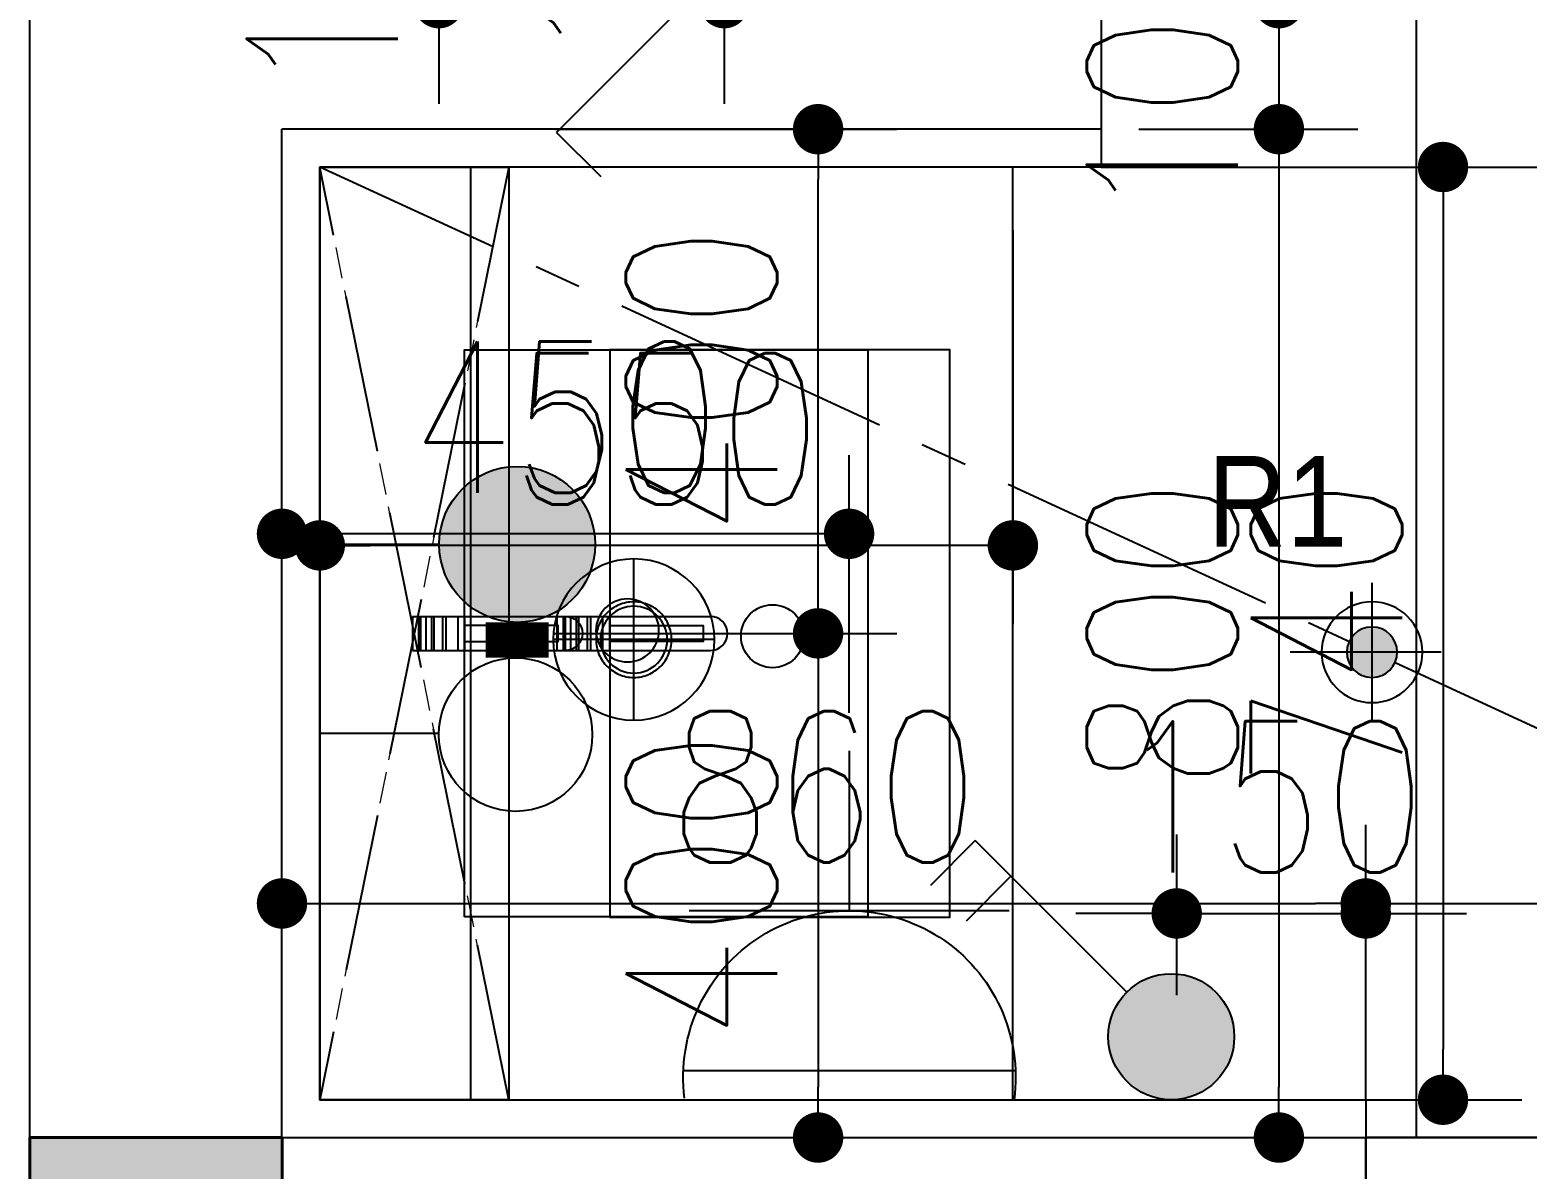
# Model space of a CAD drawing. Header units: inches. Extents: x -2597087 to 134135, y -662679 to 20000.
# Drawn here: x 6118 to 7306, y -37927 to -37023 of the extents above; entities that cross this region are included whole.
import ezdxf

# ---------------------------------------------------------------- set-up
doc = ezdxf.new("R2010")
doc.units = ezdxf.units.IN
doc.header["$LTSCALE"] = 100
doc.header["$MEASUREMENT"] = 0
for name, pattern in [('CENTER', [50.8, 31.75, -6.35, 6.35, -6.35]), ('CENTER2', [1.125, 0.75, -0.125, 0.125, -0.125]), ('DASH', [0.35, 0.25, -0.1]), ('DASHDOT2', [12.7, 6.35, -3.175, 0, -3.175])]:
    doc.linetypes.add(name, pattern=pattern)
doc.layers.get('0').update_dxf_attribs({"linetype": 'CONTINUOUS'})
doc.layers.get('Defpoints').update_dxf_attribs({"linetype": 'CONTINUOUS'})
for name, color, linetype in [('-04给水图层', 142, 'CENTER'), ('006地漏', 146, 'CONTINUOUS'), ('EQUIP-动力', 3, 'CONTINUOUS'), ('EQUIP-动力-DIM', 3, 'CONTINUOUS'), ('EQUIP-照明', 3, 'CONTINUOUS'), ('EQUIP-照明-DIM', 3, 'CONTINUOUS'), ('floor', 8, 'CONTINUOUS'), ('FUR-DIM', 3, 'CONTINUOUS'), ('PUB_HATCH', 8, 'CONTINUOUS'), ('RC', 1, 'CONTINUOUS'), ('WALL', 7, 'CONTINUOUS'), ('wall-dim', 3, 'CONTINUOUS'), ('WALL-FSL', 1, 'CONTINUOUS'), ('WC', 1, 'CONTINUOUS'), ('天花开线', 4, 'CONTINUOUS')]:
    doc.layers.add(name, color=color, linetype=linetype)
doc.layers.add('COLUMN', color=30, linetype='CONTINUOUS', lineweight=40)
doc.layers.add('KBF', color=1, linetype='CONTINUOUS', lineweight=0)
doc.styles.get("Standard").update_dxf_attribs({"font": 'txt.shx', "width": 0.8, "bigfont": 'GBCBIG.shx'})
doc.styles.add('STYLE1', font='stylu.ttf')
doc.dimstyles.new('50', dxfattribs={"dimscale": 50, "dimtxt": 2.4, "dimasz": 0.8, "dimexe": 1.25, "dimexo": 0.6, "dimgap": 0.65, "dimtad": 1, "dimdec": 0, "dimdsep": 46, "dimtxsty": 'Standard', "dimblk1": 'DOT', "dimblk2": 'DOT', "dimsah": 1, "dimcen": 2.5, "dimclrd": 3, "dimclre": 3, "dimclrt": 3, "dimadec": 0, "dimazin": 0, "dimtfac": 1, "dimtdec": 0, "dimtix": 1, "dimtmove": 2, "dimatfit": 0, "dimldrblk": 'DOT', "dimfxl": 5, "dimfxlon": 1, "dimarcsym": 0})

# ---------------------------------------------------------------- blocks, each defined once
blk = doc.blocks.new('9#BZCcolumn')
at = {"layer": 'PUB_HATCH'}
blk.add_hatch(color=256, dxfattribs=at).paths.add_polyline_path([(261934.7, -29040.9), (261934.7, -30840.9), (261584.7, -30840.9), (261584.7, -31040.9), (261934.7, -31040.9), (261934.7, -31640.9), (262134.7, -31640.9), (262134.7, -29040.9)])
at = {"layer": 'COLUMN'}
for p, q in [((261934.7, -29040.9), (261934.7, -30840.9)), ((262134.7, -29040.9), (261934.7, -29040.9)), ((262134.7, -31640.9), (262134.7, -29040.9))]:
    blk.add_line(p, q, dxfattribs=at)
blk = doc.blocks.new('_Dot')
at = {"color": 0, "linetype": 'ByBlock', "lineweight": -2}
blk.add_line((-0.5, 0), (-1, 0), dxfattribs=at)
at = {"color": 0, "linetype": 'ByBlock', "const_width": 0.5}
blk.add_lwpolyline([(-0.25, 0, 1), (0.25, 0, 1)], format="xyb", close=True, dxfattribs=at)
blk = doc.blocks.new('*D1177')
at = {"layer": 'Defpoints', "color": 0, "transparency": 16777216}
for p in [(6897.9, -37132.1), (6897.9, -37872.1), (7239.2, -37872.1)]:
    blk.add_point(p, dxfattribs=at)
at = {"layer": 'FUR-DIM', "color": 3, "lineweight": -2, "transparency": 16777216}
for p, q in [((6989.2, -37132.1), (7301.7, -37132.1)), ((7239.2, -37172.1), (7239.2, -37832.1)), ((6989.2, -37872.1), (7301.7, -37872.1))]:
    blk.add_line(p, q, dxfattribs=at)
at = {"layer": 'FUR-DIM', "color": 3, "lineweight": -2, "transparency": 16777216, "xscale": 40, "yscale": 40, "zscale": 40}
for p, rotation in [((7239.2, -37132.1), 90), ((7239.2, -37872.1), 270)]:
    blk.add_blockref('_Dot', p, dxfattribs=dict(at, rotation=rotation))
at = {"layer": 'FUR-DIM', "color": 3, "transparency": 16777216, "insert": (7146.7, -37502.1), "char_height": 120, "attachment_point": 5, "rotation": 90}
blk.add_mtext('740', dxfattribs=at)
blk = doc.blocks.new('*D1187')
at = {"layer": 'Defpoints', "color": 0, "transparency": 16777216}
for p in [(6347.9, -37132.1), (6897.9, -37132.1), (6347.9, -37432.3)]:
    blk.add_point(p, dxfattribs=at)
at = {"layer": 'FUR-DIM', "color": 3, "lineweight": -2, "transparency": 16777216}
for p, q in [((6347.9, -37182.3), (6347.9, -37494.8)), ((6897.9, -37182.3), (6897.9, -37494.8)), ((6857.9, -37432.3), (6387.9, -37432.3))]:
    blk.add_line(p, q, dxfattribs=at)
at = {"layer": 'FUR-DIM', "color": 3, "lineweight": -2, "transparency": 16777216, "xscale": 40, "yscale": 40, "zscale": 40, "rotation": 180}
blk.add_blockref('_Dot', (6347.9, -37432.3), dxfattribs=at)
at = {"layer": 'FUR-DIM', "color": 3, "lineweight": -2, "transparency": 16777216, "xscale": 40, "yscale": 40, "zscale": 40}
blk.add_blockref('_Dot', (6897.9, -37432.3), dxfattribs=at)
at = {"layer": 'FUR-DIM', "color": 3, "transparency": 16777216, "insert": (6622.9, -37339.8), "char_height": 120, "attachment_point": 5}
blk.add_mtext('550', dxfattribs=at)
blk = doc.blocks.new('$2134')
h = blk.add_hatch(color=250)
h.dxf.hatch_style = 1
edge = h.paths.add_edge_path()
edge.add_arc((12324.7, 10810.7), 20, 0, 360)
at = {"color": 1}
for p, q in [((12324.7, 10755.7), (12324.7, 10865.7)), ((12269.7, 10810.7), (12389.6, 10810.7))]:
    blk.add_line(p, q, dxfattribs=at)
for radius in [40, 20]:
    blk.add_circle((12324.7, 10810.7), radius, dxfattribs=at)
blk = doc.blocks.new('1联单控开关')
h = blk.add_hatch(color=256)
h.dxf.hatch_style = 1
h.paths.add_polyline_path([(50, -50, 1), (-50, -50, 1)])
for p in [(35.4, -85.4), (190.9, -170.2)]:
    blk.add_line(p, (155.6, -205.6))
blk.add_circle((0, -50), 50)
blk = doc.blocks.new('*U1139')
at = {"layer": 'EQUIP-照明'}
blk.add_blockref('1联单控开关', (0, 0), dxfattribs=at)
blk = doc.blocks.new('42aaaa')
at = {"color": 8, "ltscale": 5}
for p, q in [((1589493, -157219.3), (1590043, -157219.3)), ((1589493, -157959.3), (1589493, -157219.3)), ((1590043, -157219.3), (1589893, -157219.3)), ((1589893, -157219.3), (1589893, -157959.3)), ((1590043, -157219.3), (1590043, -157959.3)), ((1590043, -157959.3), (1590043, -157219.3)), ((1590043, -157959.3), (1589493, -157959.3)), ((1589893, -157959.3), (1590043, -157959.3))]:
    blk.add_line(p, q, dxfattribs=at)
at = {"color": 8, "linetype": 'DASH', "ltscale": 5}
for p, q in [((1589893, -157219.3), (1590043, -157959.3)), ((1589893, -157959.3), (1590043, -157219.3))]:
    blk.add_line(p, q, dxfattribs=at)
at = {"color": 8, "linetype": 'Continuous', "ltscale": 5}
for p, q in [((1589969.5, -157575.8), (1589848, -157575.8)), ((1589928, -157575.8), (1589928, -157602.8)), ((1589933.3, -157575.8), (1589933.3, -157602.8)), ((1589943, -157575.8), (1589943, -157602.8)), ((1589945.6, -157575.8), (1589945.6, -157602.8)), ((1589952.4, -157575.8), (1589952.4, -157602.8)), ((1589954.2, -157575.8), (1589954.2, -157602.8)), ((1589958.8, -157575.8), (1589958.8, -157602.8)), ((1589963.1, -157575.8), (1589963.1, -157602.8)), ((1589964.6, -157575.8), (1589964.6, -157602.8)), ((1589969.5, -157575.8), (1589969.5, -157602.8)), ((1589969.5, -157602.8), (1589848, -157602.8))]:
    blk.add_line(p, q, dxfattribs=at)
for points in [[(1589928, -157814.3), (1589928, -157364.3), (1589608, -157364.3), (1589608, -157814.3)], [(1589928, -157595.7), (1589853.8, -157595.7), (1589853.8, -157583), (1589928, -157583)]]:
    blk.add_lwpolyline(points, close=True, dxfattribs=at)
blk.add_circle((1589798.8, -157587), 25, dxfattribs=at)
blk.add_arc((1589848, -157589.3), 13.5, 90, 270, dxfattribs=at)
blk = doc.blocks.new('A$C13D5077C')
at = {"layer": 'EQUIP-动力', "color": 7}
for points in [[(0, 262.5), (0, 135.5)], [(-127, 135.5), (127, 135.5)], [(-132.1, 8.5), (131.5, 8.5)]]:
    blk.add_lwpolyline(points, dxfattribs=at)
blk.add_lwpolyline([(130.5, -13.1, 1.142122), (-130.9, -14.4)], format="xyb", dxfattribs=at)
blk = doc.blocks.new('*D1212')
at = {"layer": 'Defpoints', "color": 0, "transparency": 16777216}
for p in [(6317.9, -37423.1), (6317.9, -37595.1), (6767.9, -37595.1)]:
    blk.add_point(p, dxfattribs=at)
at = {"layer": 'EQUIP-动力-DIM', "color": 3, "lineweight": -2, "transparency": 16777216}
for p, q in [((6317.9, -37565.1), (6317.9, -37360.6)), ((6767.9, -37565.1), (6767.9, -37360.6)), ((6727.9, -37423.1), (6357.9, -37423.1))]:
    blk.add_line(p, q, dxfattribs=at)
at = {"layer": 'EQUIP-动力-DIM', "color": 3, "lineweight": -2, "transparency": 16777216, "xscale": 40, "yscale": 40, "zscale": 40, "rotation": 180}
blk.add_blockref('_Dot', (6317.9, -37423.1), dxfattribs=at)
at = {"layer": 'EQUIP-动力-DIM', "color": 3, "lineweight": -2, "transparency": 16777216, "xscale": 40, "yscale": 40, "zscale": 40}
blk.add_blockref('_Dot', (6767.9, -37423.1), dxfattribs=at)
at = {"layer": 'EQUIP-动力-DIM', "color": 3, "transparency": 16777216, "insert": (6542.9, -37330.6), "char_height": 120, "attachment_point": 5}
blk.add_mtext('450', dxfattribs=at)
blk = doc.blocks.new('*D1244')
at = {"layer": 'Defpoints', "color": 0, "transparency": 16777216}
for p in [(7177.9, -37716.4), (6317.9, -37902.1), (7177.9, -37902.1)]:
    blk.add_point(p, dxfattribs=at)
at = {"layer": 'wall-dim', "color": 3, "lineweight": -2, "transparency": 16777216}
for p, q in [((6317.9, -37872.1), (6317.9, -37653.9)), ((7177.9, -37872.1), (7177.9, -37653.9)), ((6357.9, -37716.4), (7137.9, -37716.4))]:
    blk.add_line(p, q, dxfattribs=at)
at = {"layer": 'wall-dim', "color": 3, "lineweight": -2, "transparency": 16777216, "xscale": 40, "yscale": 40, "zscale": 40, "rotation": 180}
blk.add_blockref('_Dot', (6317.9, -37716.4), dxfattribs=at)
at = {"layer": 'wall-dim', "color": 3, "lineweight": -2, "transparency": 16777216, "xscale": 40, "yscale": 40, "zscale": 40}
blk.add_blockref('_Dot', (7177.9, -37716.4), dxfattribs=at)
at = {"layer": 'wall-dim', "color": 3, "transparency": 16777216, "insert": (6747.9, -37623.9), "char_height": 120, "attachment_point": 5}
blk.add_mtext('860', dxfattribs=at)
blk = doc.blocks.new('*D1245')
at = {"layer": 'Defpoints', "color": 0, "transparency": 16777216}
for p in [(7977.9, -37716.4), (7177.9, -37902.1), (7977.9, -37902.1)]:
    blk.add_point(p, dxfattribs=at)
at = {"layer": 'wall-dim', "color": 3, "lineweight": -2, "transparency": 16777216}
for p, q in [((7177.9, -37872.1), (7177.9, -37653.9)), ((7977.9, -37872.1), (7977.9, -37653.9)), ((7217.9, -37716.4), (7937.9, -37716.4))]:
    blk.add_line(p, q, dxfattribs=at)
at = {"layer": 'wall-dim', "color": 3, "lineweight": -2, "transparency": 16777216, "xscale": 40, "yscale": 40, "zscale": 40, "rotation": 180}
blk.add_blockref('_Dot', (7177.9, -37716.4), dxfattribs=at)
at = {"layer": 'wall-dim', "color": 3, "lineweight": -2, "transparency": 16777216, "xscale": 40, "yscale": 40, "zscale": 40}
blk.add_blockref('_Dot', (7977.9, -37716.4), dxfattribs=at)
at = {"layer": 'wall-dim', "color": 3, "transparency": 16777216, "insert": (7486.9, -37623.9), "char_height": 120, "attachment_point": 5}
blk.add_mtext('800', dxfattribs=at)
blk = doc.blocks.new('*D1249')
at = {"layer": 'Defpoints', "color": 0, "transparency": 16777216}
for p in [(6967.9, -37002.1), (6967.9, -37102.1), (7109, -37102.1)]:
    blk.add_point(p, dxfattribs=at)
at = {"layer": 'wall-dim', "color": 3, "lineweight": -2, "transparency": 16777216}
for p, q in [((7109, -36962.1), (7109, -36922.1)), ((6997.9, -37002.1), (7171.5, -37002.1)), ((7109, -37002.1), (7109, -37102.1)), ((6997.9, -37102.1), (7171.5, -37102.1)), ((7109, -37142.1), (7109, -37182.1))]:
    blk.add_line(p, q, dxfattribs=at)
at = {"layer": 'wall-dim', "color": 3, "lineweight": -2, "transparency": 16777216, "xscale": 40, "yscale": 40, "zscale": 40}
for p, rotation in [((7109, -37002.1), 270), ((7109, -37102.1), 90)]:
    blk.add_blockref('_Dot', p, dxfattribs=dict(at, rotation=rotation))
at = {"layer": 'wall-dim', "color": 3, "transparency": 16777216, "insert": (7016.5, -37052.1), "char_height": 120, "attachment_point": 5, "rotation": 90}
blk.add_mtext('100', dxfattribs=at)
blk = doc.blocks.new('*D1250')
at = {"layer": 'Defpoints', "color": 0, "transparency": 16777216}
for p in [(6967.9, -37102.1), (7109, -37902.1), (7109, -37902.1)]:
    blk.add_point(p, dxfattribs=at)
at = {"layer": 'wall-dim', "color": 3, "lineweight": -2, "transparency": 16777216}
for p, q in [((6997.9, -37102.1), (7171.5, -37102.1)), ((7109, -37142.1), (7109, -37862.1)), ((7109, -37902.1), (7171.5, -37902.1))]:
    blk.add_line(p, q, dxfattribs=at)
at = {"layer": 'wall-dim', "color": 3, "lineweight": -2, "transparency": 16777216, "xscale": 40, "yscale": 40, "zscale": 40}
for p, rotation in [((7109, -37102.1), 90), ((7109, -37902.1), 270)]:
    blk.add_blockref('_Dot', p, dxfattribs=dict(at, rotation=rotation))
at = {"layer": 'wall-dim', "color": 3, "transparency": 16777216, "insert": (7016.5, -37502.1), "char_height": 120, "attachment_point": 5, "rotation": 90}
blk.add_mtext('800', dxfattribs=at)
blk = doc.blocks.new('*D1259')
at = {"layer": 'Defpoints', "color": 0, "transparency": 16777216}
for p in [(6317.9, -36902.1), (6442.3, -36902.1), (6317.9, -37002.1)]:
    blk.add_point(p, dxfattribs=at)
at = {"layer": 'wall-dim', "color": 3, "lineweight": -2, "transparency": 16777216}
for p, q in [((6442.3, -36862.1), (6442.3, -36822.1)), ((6347.9, -36902.1), (6504.8, -36902.1)), ((6442.3, -37002.1), (6442.3, -36902.1)), ((6347.9, -37002.1), (6504.8, -37002.1)), ((6442.3, -37042.1), (6442.3, -37082.1))]:
    blk.add_line(p, q, dxfattribs=at)
at = {"layer": 'wall-dim', "color": 3, "lineweight": -2, "transparency": 16777216, "xscale": 40, "yscale": 40, "zscale": 40}
for p, rotation in [((6442.3, -36902.1), 270), ((6442.3, -37002.1), 90)]:
    blk.add_blockref('_Dot', p, dxfattribs=dict(at, rotation=rotation))
at = {"layer": 'wall-dim', "color": 3, "transparency": 16777216, "insert": (6349.8, -36952.1), "char_height": 120, "attachment_point": 5, "rotation": 90}
blk.add_mtext('100', dxfattribs=at)
blk = doc.blocks.new('*D1352')
at = {"layer": 'Defpoints', "color": 0, "transparency": 16777216}
for p in [(6517.9, -36852.1), (6668.8, -36852.1), (6517.9, -37002.1)]:
    blk.add_point(p, dxfattribs=at)
at = {"layer": 'floor', "color": 3, "lineweight": -2, "transparency": 16777216}
for p, q in [((6668.8, -36812.1), (6668.8, -36772.1)), ((6547.9, -36852.1), (6731.3, -36852.1)), ((6668.8, -37002.1), (6668.8, -36852.1)), ((6547.9, -37002.1), (6731.3, -37002.1)), ((6668.8, -37042.1), (6668.8, -37082.1))]:
    blk.add_line(p, q, dxfattribs=at)
at = {"layer": 'floor', "color": 3, "lineweight": -2, "transparency": 16777216, "xscale": 40, "yscale": 40, "zscale": 40}
for p, rotation in [((6668.8, -36852.1), 270), ((6668.8, -37002.1), 90)]:
    blk.add_blockref('_Dot', p, dxfattribs=dict(at, rotation=rotation))
at = {"layer": 'floor', "color": 3, "transparency": 16777216, "insert": (6576.3, -36927.1), "char_height": 120, "attachment_point": 5, "rotation": 90}
blk.add_mtext('150', dxfattribs=at)
blk = doc.blocks.new('2联单控开关')
h = blk.add_hatch(color=256)
h.dxf.hatch_style = 1
h.paths.add_polyline_path([(50, -50, 1), (-50, -50, 1)])
for p, q in [((35.4, -85.4), (155.6, -205.6)), ((162.6, -141.9), (127.3, -177.3)), ((190.9, -170.2), (155.6, -205.6))]:
    blk.add_line(p, q)
blk.add_circle((0, -50), 50)
blk = doc.blocks.new('*U1138')
at = {"layer": 'EQUIP-照明'}
blk.add_blockref('2联单控开关', (0, 0), dxfattribs=at)
blk = doc.blocks.new('*D1473')
at = {"layer": 'Defpoints', "color": 0, "transparency": 16777216}
for p in [(7177.9, -37724.3), (7027.9, -37819.1), (7177.9, -37872.1)]:
    blk.add_point(p, dxfattribs=at)
at = {"layer": 'EQUIP-照明-DIM', "color": 3, "lineweight": -2, "transparency": 16777216}
for p, q in [((7027.9, -37789.1), (7027.9, -37661.8)), ((7177.9, -37842.1), (7177.9, -37661.8)), ((6987.9, -37724.3), (6947.9, -37724.3)), ((7027.9, -37724.3), (7177.9, -37724.3)), ((7217.9, -37724.3), (7257.9, -37724.3))]:
    blk.add_line(p, q, dxfattribs=at)
at = {"layer": 'EQUIP-照明-DIM', "color": 3, "lineweight": -2, "transparency": 16777216, "xscale": 40, "yscale": 40, "zscale": 40}
blk.add_blockref('_Dot', (7027.9, -37724.3), dxfattribs=at)
at = {"layer": 'EQUIP-照明-DIM', "color": 3, "lineweight": -2, "transparency": 16777216, "xscale": 40, "yscale": 40, "zscale": 40, "rotation": 180}
blk.add_blockref('_Dot', (7177.9, -37724.3), dxfattribs=at)
at = {"layer": 'EQUIP-照明-DIM', "color": 3, "transparency": 16777216, "insert": (7102.9, -37631.8), "char_height": 120, "attachment_point": 5}
blk.add_mtext('150', dxfattribs=at)
blk = doc.blocks.new('A$C60315CA5')
at = {"layer": '-04给水图层', "linetype": 'Continuous'}
h = blk.add_hatch(color=250, dxfattribs=at)
edge = h.paths.add_edge_path()
edge.add_arc((64.09, 129.24), 29.75, 0, 360)
at = {"layer": '-04给水图层', "color": 4, "linetype": 'Continuous'}
for p, q in [((-11.22, 151.66), (-11.22, 108.43)), ((34.34, 129.24), (-11.22, 129.24)), ((-11.22, 34.71), (-11.22, 77.94)), ((34.18, 57.13), (-11.22, 57.13))]:
    blk.add_line(p, q, dxfattribs=at)
at = {"layer": '-04给水图层', "linetype": 'Continuous', "const_width": 24}
blk.add_lwpolyline([(64.09, 99.5), (64.09, 85.98)], dxfattribs=at)
at = {"layer": '-04给水图层', "color": 4, "linetype": 'Continuous'}
for centre, radius in [((64.09, 129.24), 29.75), ((63.47, 56.69), 29.29)]:
    blk.add_circle(centre, radius, dxfattribs=at)
blk = doc.blocks.new('5df5d5fd5f5dadsfsadfdsa')
at = {"layer": '-04给水图层', "color": 4, "linetype": 'ByBlock', "ltscale": 150}
blk.add_circle((7365.6, 17460), 64, dxfattribs=at)
at = {"layer": '-04给水图层', "color": 4, "ltscale": 150}
blk.add_circle((7365.6, 17460), 30, dxfattribs=at)
at = {"layer": '006地漏', "color": 8, "ltscale": 0.3}
for points in [[(7365.6, 17524), (7365.6, 17396)], [(7301.6, 17460), (7429.6, 17460)]]:
    blk.add_lwpolyline(points, dxfattribs=at)
at = {"layer": '006地漏', "ltscale": 0.3}
blk.add_circle((7365.6, 17460), 26.5, dxfattribs=at)
blk = doc.blocks.new('*D1542')
at = {"layer": '-04给水图层', "color": 3, "lineweight": -2, "transparency": 16777216}
for p, q in [((6534.5, -37102.1), (6805.8, -37102.1)), ((6743.3, -37462.1), (6743.3, -37142.1)), ((6534.5, -37502.1), (6805.8, -37502.1))]:
    blk.add_line(p, q, dxfattribs=at)
at = {"layer": 'Defpoints', "color": 0, "transparency": 16777216}
for p in [(6504.5, -37102.1), (6743.3, -37102.1), (6504.5, -37502.1)]:
    blk.add_point(p, dxfattribs=at)
at = {"layer": '-04给水图层', "color": 3, "lineweight": -2, "transparency": 16777216, "xscale": 40, "yscale": 40, "zscale": 40}
for p, rotation in [((6743.3, -37102.1), 90), ((6743.3, -37502.1), 270)]:
    blk.add_blockref('_Dot', p, dxfattribs=dict(at, rotation=rotation))
at = {"layer": '-04给水图层', "color": 3, "transparency": 16777216, "insert": (6650.8, -37302.1), "char_height": 120, "attachment_point": 5, "rotation": 90}
blk.add_mtext('400', dxfattribs=at)
blk = doc.blocks.new('*D1543')
at = {"layer": '-04给水图层', "color": 3, "lineweight": -2, "transparency": 16777216}
for p, q in [((6534.5, -37502.1), (6805.8, -37502.1)), ((6743.3, -37542.1), (6743.3, -37862.1)), ((6534.5, -37902.1), (6805.8, -37902.1))]:
    blk.add_line(p, q, dxfattribs=at)
at = {"layer": 'Defpoints', "color": 0, "transparency": 16777216}
for p in [(6504.5, -37502.1), (6504.5, -37902.1), (6743.3, -37902.1)]:
    blk.add_point(p, dxfattribs=at)
at = {"layer": '-04给水图层', "color": 3, "lineweight": -2, "transparency": 16777216, "xscale": 40, "yscale": 40, "zscale": 40}
for p, rotation in [((6743.3, -37502.1), 90), ((6743.3, -37902.1), 270)]:
    blk.add_blockref('_Dot', p, dxfattribs=dict(at, rotation=rotation))
at = {"layer": '-04给水图层', "color": 3, "transparency": 16777216, "insert": (6650.8, -37702.1), "char_height": 120, "attachment_point": 5, "rotation": 90}
blk.add_mtext('400', dxfattribs=at)
blk = doc.blocks.new('洗手盆')
at = {"layer": 'WC'}
for p, q in [((274780.9, 964189.9), (274902.4, 964189.9)), ((274780.9, 964162.9), (274780.9, 964189.9)), ((274785.8, 964162.9), (274785.8, 964189.9)), ((274787.4, 964162.9), (274787.4, 964189.9)), ((274791.6, 964162.9), (274791.6, 964189.9)), ((274796.2, 964162.9), (274796.2, 964189.9)), ((274798, 964162.9), (274798, 964189.9)), ((274804.8, 964162.9), (274804.8, 964189.9)), ((274807.5, 964162.9), (274807.5, 964189.9)), ((274817.1, 964162.9), (274817.1, 964189.9)), ((274822.5, 964162.9), (274822.5, 964189.9)), ((274780.9, 964162.9), (274902.4, 964162.9))]:
    blk.add_line(p, q, dxfattribs=at)
for points in [[(274822.5, 964401.4), (274822.5, 963951.4), (275092.5, 963951.4), (275092.5, 964401.4)], [(274822.5, 964182.8), (274896.6, 964182.8), (274896.6, 964170.1), (274822.5, 964170.1)]]:
    blk.add_lwpolyline(points, close=True, dxfattribs=at)
blk.add_circle((274951.7, 964174.2), 25, dxfattribs=at)
blk.add_arc((274902.4, 964176.4), 13.5, 270, 90, dxfattribs=at)

msp = doc.modelspace()

# ---------------------------------------------------------------- linework, layer by layer
at = {"layer": 'floor'}
for points in [[(7217.895, -37002.103), (7217.895, -37902.103)], [(6467.422, -37132.103), (6467.422, -37872.103)], [(6967.895, -37132.103), (8017.895, -37132.103)]]:
    msp.add_lwpolyline(points, dxfattribs=at)
at = {"layer": 'floor', "color": 1}
msp.add_lwpolyline([(7177.895, -37902.103), (7977.895, -37902.103), (7977.895, -38032.103), (7987.895, -38032.103), (7987.895, -38057.103), (7150.895, -38057.103), (7147.895, -38054.103), (7147.895, -38032.103), (7177.895, -38032.103)], close=True, dxfattribs=at)
at = {"layer": 'KBF', "color": 1, "linetype": 'DASH'}
for p, q in [((6497.894, -37132.103), (6347.894, -37872.103)), ((6497.894, -37872.103), (6347.894, -37132.103))]:
    msp.add_line(p, q, dxfattribs=at)
at = {"layer": 'KBF', "color": 2}
msp.add_lwpolyline([(6347.894, -37132.103), (6497.894, -37132.103), (6497.894, -37872.103), (6347.894, -37872.103)], close=True, dxfattribs=at)
at = {"layer": 'KBF'}
msp.add_lwpolyline([(6897.895, -37132.103), (6347.895, -37132.103), (6347.895, -37872.103), (6897.895, -37872.103)], close=True, dxfattribs=at)
at = {"layer": 'RC'}
msp.add_lwpolyline([(7977.895, -37902.103), (7177.895, -37902.103), (7177.895, -38032.103), (7977.895, -38032.103)], close=True, dxfattribs=at)
at = {"layer": 'WALL'}
for p, q in [((6117.895, -37902.103), (6117.895, -37002.103)), ((6967.895, -37002.103), (6967.895, -37102.103)), ((6967.895, -37102.103), (6317.895, -37102.103)), ((6317.895, -37902.103), (6317.895, -37102.103)), ((6117.895, -38952.103), (6117.895, -37902.103)), ((6317.895, -37902.103), (7177.895, -37902.103)), ((7177.895, -37902.103), (7177.895, -38002.103))]:
    msp.add_line(p, q, dxfattribs=at)
at = {"layer": 'WALL-FSL'}
msp.add_lwpolyline([(6967.895, -37102.103), (6967.895, -37132.103), (6347.895, -37132.103), (6347.895, -37872.103), (7177.895, -37872.103), (7177.895, -37902.103)], dxfattribs=at)
at = {"layer": '天花开线', "linetype": 'CENTER2', "ltscale": 3}
msp.add_line((8017.895, -37902.103), (6347.895, -37132.103), dxfattribs=at)

# ---------------------------------------------------------------- block references
at = {"layer": '-04给水图层', "xscale": -1}
msp.add_blockref('42aaaa', (1596390.859, 120087.209), dxfattribs=at)
at = {"layer": '-04给水图层', "ltscale": 150, "xscale": 2.08, "yscale": 2.08, "zscale": 2.08}
msp.add_blockref('A$C60315CA5', (6371.224, -37700.33), dxfattribs=at)
at = {"layer": '-04给水图层', "linetype": 'ByBlock', "ltscale": 150, "xscale": -1, "rotation": 270}
msp.add_blockref('5df5d5fd5f5dadsfsadfdsa', (-10862.921, -44872.663), dxfattribs=at)
at = {"layer": 'COLUMN', "xscale": -1}
msp.add_blockref('9#BZCcolumn', (268252.61, -8861.246), dxfattribs=at)
at = {"layer": 'EQUIP-动力', "xscale": -1}
msp.add_blockref('42aaaa', (1596390.859, 120087.209), dxfattribs=at)
at = {"layer": 'EQUIP-动力', "color": 2, "xscale": -1}
msp.add_blockref('A$C13D5077C', (6767.877, -37857.677), dxfattribs=at)
at = {"layer": 'EQUIP-照明', "extrusion": (0, 0, -1), "xscale": -1, "zscale": -1}
for name, p, rotation in [('*U1139', (-6741.265, -36949.103), 90), ('*U1138', (-7023.599, -37872.103), 180)]:
    msp.add_blockref(name, p, dxfattribs=dict(at, rotation=rotation))
at = {"layer": 'RC', "xscale": -1}
msp.add_blockref('$2134', (19507.556, -48327.754), dxfattribs=at)
at = {"layer": 'WC', "color": 2, "extrusion": (0, 0, -1), "xscale": -1, "zscale": -1}
msp.add_blockref('洗手盆', (268244.56, -1001678.553), dxfattribs=at)

# ---------------------------------------------------------------- texts
at = {"layer": 'RC', "color": 4, "linetype": 'DASHDOT2', "ltscale": 0.1, "style": 'STYLE1', "width": 0.9}
msp.add_text('R1', height=72, dxfattribs=at).set_placement((7052.47, -37433.379))

# ---------------------------------------------------------------- dimensions: what is measured, and where the dimension line sits
at = {"layer": '-04给水图层'}
for p2, distance, picture, middle in [((6504.534, -37102.103), -238.739, '*D1542', (6650.773, -37302.103)), ((6504.534, -37902.103), 238.739, '*D1543', (6650.773, -37702.103))]:
    dim = msp.add_aligned_dim(p1=(6504.534, -37502.103), p2=p2, distance=distance, dimstyle='50', override={"dimrnd": 5}, dxfattribs=at)
    dim.commit()
    dim.dimension.update_dxf_attribs({"geometry": picture, "text_midpoint": middle})
at = {"layer": 'EQUIP-动力-DIM'}
dim = msp.add_linear_dim(base=(6317.895, -37423.086), p1=(6767.877, -37595.129), p2=(6317.895, -37595.129), angle=180, dimstyle='50', dxfattribs=at)
dim.commit()
dim.dimension.update_dxf_attribs({"geometry": '*D1212', "text_midpoint": (6542.886, -37330.586)})
at = {"layer": 'EQUIP-照明-DIM'}
dim = msp.add_linear_dim(base=(7177.895, -37724.284), p1=(7027.895, -37819.103), p2=(7177.895, -37872.103), angle=180, dimstyle='50', dxfattribs=at)
dim.commit()
dim.dimension.update_dxf_attribs({"geometry": '*D1473', "text_midpoint": (7102.895, -37631.784)})
at = {"layer": 'floor'}
dim = msp.add_linear_dim(base=(6668.791, -36852.143), p1=(6517.895, -37002.103), p2=(6517.895, -36852.143), angle=90, dimstyle='50', override={"dimarcsym": 2}, dxfattribs=at)
dim.commit()
dim.dimension.update_dxf_attribs({"geometry": '*D1352', "text_midpoint": (6576.291, -36927.123)})
at = {"layer": 'FUR-DIM'}
dim = msp.add_linear_dim(base=(7239.229, -37872.103), p1=(6897.895, -37132.103), p2=(6897.895, -37872.103), angle=90, dimstyle='50', dxfattribs=at)
dim.commit()
dim.dimension.update_dxf_attribs({"geometry": '*D1177', "text_midpoint": (7146.729, -37502.103)})
dim = msp.add_linear_dim(base=(6347.895, -37432.313), p1=(6897.895, -37132.103), p2=(6347.895, -37132.107), angle=180, dimstyle='50', override={"dimfxlon": 1}, dxfattribs=at)
dim.commit()
dim.dimension.update_dxf_attribs({"geometry": '*D1187', "text_midpoint": (6622.895, -37339.813)})
at = {"layer": 'wall-dim'}
for base, p1, p2, angle, picture, middle in [((6442.255, -36902.103), (6317.895, -37002.103), (6317.895, -36902.103), 90, '*D1259', (6349.755, -36952.103)), ((7109.007, -37102.103), (6967.895, -37002.103), (6967.895, -37102.103), 90, '*D1249', (7016.507, -37052.103)), ((7109.007, -37902.103), (6967.895, -37102.103), (7109.007, -37902.103), 90, '*D1250', (7016.507, -37502.103)), ((7177.895, -37716.37), (6317.895, -37902.103), (7177.895, -37902.103), 180, '*D1244', (6747.895, -37623.87))]:
    dim = msp.add_linear_dim(base=base, p1=p1, p2=p2, angle=angle, dimstyle='50', override={"dimfxl": 250, "dimarcsym": 2}, dxfattribs=at)
    dim.commit()
    dim.dimension.update_dxf_attribs({"geometry": picture, "text_midpoint": middle})
dim = msp.add_linear_dim(base=(7977.895, -37716.37), p1=(7177.895, -37902.103), p2=(7977.895, -37902.103), angle=180, dimstyle='50', override={"dimfxl": 250, "dimarcsym": 2}, dxfattribs=at)
dim.commit()
dim.dimension.update_dxf_attribs({"geometry": '*D1245', "text_midpoint": (7486.88, -37623.87), "dimtype": 160})

doc.saveas('drawing.dxf')
